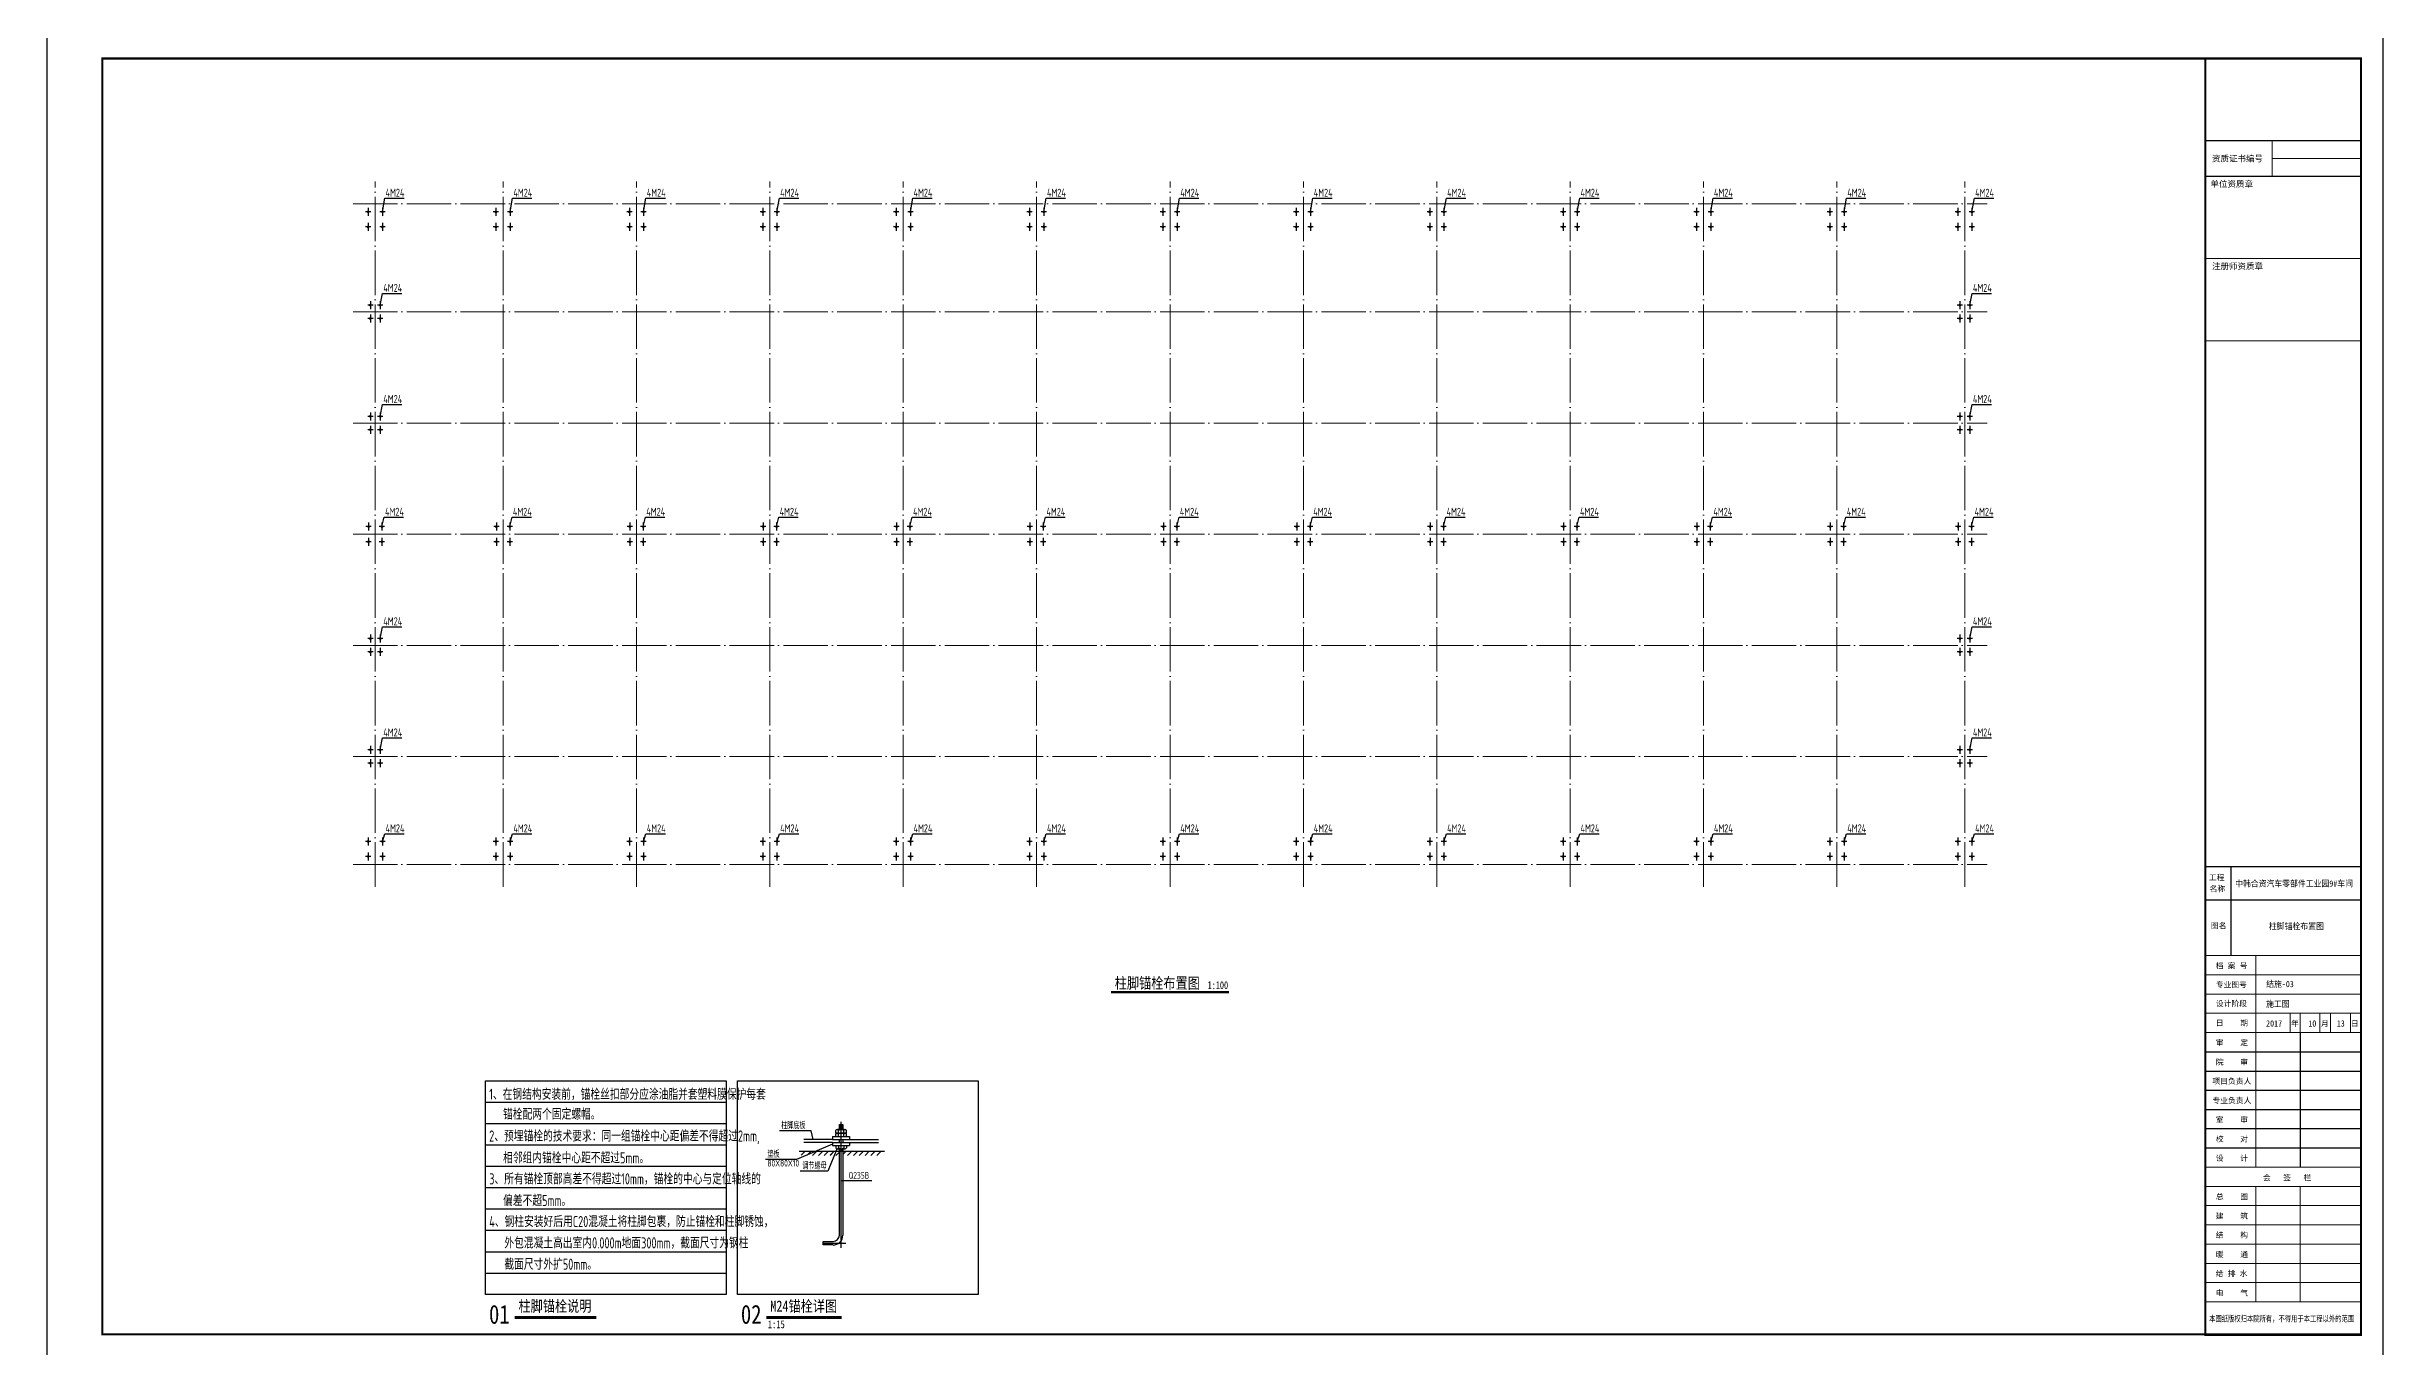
# Model space of a CAD drawing. Extents: x 4043574 to 4201224, y -1031091 to -644991.
# Drawn here: x 4043574 to 4148674, y -852426 to -793966 of the extents above; entities that cross this region are included whole.
import ezdxf

# ---------------------------------------------------------------- set-up
doc = ezdxf.new("R2010")
doc.units = 0
doc.header["$LTSCALE"] = 1000
doc.header["$MEASUREMENT"] = 0
doc.linetypes.add('34', pattern=[0])
doc.linetypes.add('DOTE', pattern=[2.42, 2, -0.2, 0.02, -0.2])
for name, color, linetype in [('DIM_LEAD', 3, 'Continuous'), ('DIM_SYMB', 3, 'Continuous'), ('PUB_DIM', 3, 'Continuous'), ('PUB_TEXT', 7, 'Continuous'), ('PUB_TITLE', 4, 'Continuous'), ('中文', 7, 'Continuous'), ('图框外框__细线', 253, 'Continuous'), ('尺寸线及标注符号', 253, 'Continuous'), ('层10', 253, 'Continuous'), ('楼层标高', 253, 'Continuous'), ('钢筋标注', 253, 'Continuous')]:
    doc.layers.add(name, color=color, linetype=linetype)
doc.layers.add('DOTE', color=1, linetype='DOTE', lineweight=13)
doc.layers.add('图签', color=130, linetype='Continuous', lineweight=20)
doc.styles.add('BIANHAO', font='SIMHEI.TTF', dxfattribs={"width": 0.8})
doc.styles.add('BILI', font='SIMHEI.TTF', dxfattribs={"width": 0.7, "height": 350})
doc.styles.add('TSSD', font='tssdeng.shx', dxfattribs={"width": 0.7, "height": 300, "bigfont": 'tssdchn.shx'})
doc.styles.add('TUMING', font='SimSun.ttf', dxfattribs={"width": 0.8, "height": 400})
doc.styles.add('图签字', font='SimSun.ttf', dxfattribs={"height": 250})

# ---------------------------------------------------------------- blocks, each defined once
blk = doc.blocks.new('M24')
for p, q in [((-7, 803), (-201, 803)), ((107, 803), (301, 803)), ((-7, 783), (-201, 783)), ((107, 783), (301, 783))]:
    blk.add_line(p, q)
at = {"layer": 'DIM_LEAD'}
for p, q in [((-153, 860), (-366, 860)), ((-139, 803), (-153, 860)), ((-251, 667), (-460, 667)), ((-7, 772), (-251, 667)), ((21, 738), (-39, 588)), ((-39, 588), (-225, 588)), ((50, 525), (258, 525))]:
    blk.add_line(p, q, dxfattribs=at)
at = {"layer": '中文', "color": 2}
for p, q in [((-7, 763), (107, 763)), ((23, 739), (77, 739)), ((32, 763), (32, 746)), ((38, 157), (38, 739)), ((38, 732), (50, 739)), ((43, 723), (62, 734)), ((62, 739), (62, 157)), ((68, 763), (68, 746)), ((86, 763), (86, 746)), ((86, 763), (86, 746))]:
    blk.add_line(p, q, dxfattribs=at)
at = {"layer": '中文'}
for centre, radius, start, end in [((23, 749), 9.27, 194.8505, 344.8356), ((50, 766), 26.8, 227.9233, 312.0874), ((77, 749), 9.27, 194.8517, 344.9039), ((77, 749), 9.27, 194.8517, 344.9039)]:
    blk.add_arc(centre, radius, start, end, dxfattribs=at)
at = {"layer": '图框外框__细线'}
for p, q in [((-7, 783), (-135, 783)), ((107, 783), (228, 783)), ((107, 783), (228, 783))]:
    blk.add_line(p, q, dxfattribs=at)
at = {"layer": '尺寸线及标注符号', "color": 7}
for p, q in [((-193, 723), (-219, 696)), ((-153, 723), (-180, 696)), ((-114, 723), (-143, 694)), ((-74, 723), (-103, 694)), ((-35, 723), (-64, 694)), ((4, 723), (-24, 694)), ((4, 723), (-23, 696)), ((38, 717), (15, 694)), ((38, 717), (17, 696)), ((83, 723), (62, 702)), ((122, 723), (94, 694)), ((162, 723), (133, 694)), ((201, 723), (172, 694)), ((240, 723), (212, 694)), ((280, 723), (251, 694)), ((319, 723), (290, 694))]:
    blk.add_line(p, q, dxfattribs=at)
at = {"layer": '层10'}
for p, q in [((-7, 823), (107, 823)), ((-7, 823), (-7, 803)), ((-7, 823), (107, 823)), ((-7, 823), (-7, 803)), ((-7, 803), (107, 803)), ((-7, 803), (107, 803)), ((14, 846), (14, 863)), ((14, 846), (14, 863)), ((14, 846), (86, 846)), ((14, 846), (86, 846)), ((14, 823), (14, 839)), ((14, 823), (14, 839)), ((23, 870), (77, 870)), ((23, 870), (77, 870)), ((23, 846), (77, 846)), ((23, 846), (77, 846)), ((71, 870), (29, 870)), ((71, 870), (29, 870)), ((32, 846), (32, 863)), ((32, 846), (32, 863)), ((32, 823), (32, 839)), ((32, 823), (32, 839)), ((38, 903), (62, 903)), ((38, 870), (38, 903)), ((38, 903), (62, 903)), ((53, 903), (38, 894)), ((62, 899), (38, 885)), ((62, 889), (38, 875)), ((38, 783), (38, 803)), ((38, 783), (38, 803)), ((62, 879), (46, 870)), ((62, 903), (62, 870)), ((62, 903), (62, 870)), ((62, 803), (62, 783)), ((62, 803), (62, 783)), ((68, 846), (68, 863)), ((68, 846), (68, 863)), ((68, 823), (68, 839)), ((68, 823), (68, 839)), ((86, 846), (86, 863)), ((86, 846), (86, 863)), ((86, 823), (86, 839)), ((86, 823), (86, 839)), ((107, 823), (107, 803)), ((107, 823), (107, 803)), ((-7, 783), (107, 783)), ((-7, 783), (-7, 763)), ((-7, 783), (107, 783)), ((-7, 783), (-7, 763)), ((-7, 763), (107, 763)), ((14, 763), (14, 746)), ((23, 739), (77, 739)), ((32, 763), (32, 746)), ((38, 436), (38, 739)), ((38, 732), (50, 739)), ((43, 723), (62, 734)), ((62, 739), (62, 444)), ((68, 763), (68, 746)), ((86, 763), (86, 746)), ((86, 763), (86, 746)), ((86, 763), (86, 746)), ((107, 783), (107, 763)), ((107, 783), (107, 763)), ((-70, 91), (-70, 115)), ((-70, 115), (-4, 115)), ((-4, 91), (-70, 91))]:
    blk.add_line(p, q, dxfattribs=at)
at = {"layer": '层10', "color": 253}
for p, q in [((50, 73), (50, 922)), ((50, 73), (50, 922)), ((-70, 103), (82, 103))]:
    blk.add_line(p, q, dxfattribs=at)
at = {"layer": '层10'}
for centre, radius, start, end in [((23, 860), 9.26, 15.693, 164.383), ((23, 860), 9.26, 15.693, 164.383), ((23, 837), 9.22, 14.8813, 165.1693), ((23, 837), 9.22, 14.8813, 165.1693), ((50, 843), 27, 90.08, 131.8898), ((50, 819), 26.9, 48.1657, 131.8936), ((50, 819), 26.9, 48.1657, 131.8936), ((50, 843), 27, 48.1102, 89.92), ((50, 843), 27, 48.1102, 89.92), ((77, 860), 9.22, 15.7566, 164.3088), ((77, 860), 9.22, 15.7566, 164.3088), ((77, 837), 9.3, 15.6053, 164.3947), ((77, 837), 9.3, 15.6053, 164.3947), ((23, 749), 9.27, 194.8507, 344.8358), ((50, 766), 26.8, 227.9233, 312.0874), ((77, 749), 9.27, 194.8514, 344.9036), ((77, 749), 9.27, 194.8514, 344.9036), ((-4, 157), 42.2, 270.0086, 359.9791), ((-5, 157), 66.7, 270.3451, 359.8049)]:
    blk.add_arc(centre, radius, start, end, dxfattribs=at)
at = {"layer": '楼层标高'}
blk.add_line((-232, 723), (342, 723), dxfattribs=at)
at = {"style": 'TSSD', "width": 0.7}
for s, p in [('柱脚底板', (-354, 873)), ('垫板', (-447, 680)), ('80X80X10', (-447, 620)), ('调节螺母', (-212, 601)), ('Q235B', (100, 538))]:
    blk.add_text(s, height=45, dxfattribs=at).set_placement(p)
blk = doc.blocks.new('锚栓06')
for p, q in [((80, 494, -18), (106, 599, -18)), ((106, 599, -18), (324, 599, -18))]:
    blk.add_line(p, q)
at = {"layer": '层10'}
for p, q in [((-70, 539, -18), (-70, 449, -18)), ((80, 539, -18), (80, 449, -18)), ((-40, 494, -18), (-100, 494, -18)), ((-40, 324, -18), (-100, 324, -18)), ((-55, 494, -18), (-85, 494, -18)), ((-55, 324, -18), (-85, 324, -18)), ((-70, 517, -18), (-70, 472, -18)), ((-70, 369, -18), (-70, 279, -18)), ((-70, 347, -18), (-70, 302, -18)), ((110, 494, -18), (50, 494, -18)), ((110, 324, -18), (50, 324, -18)), ((95, 494, -18), (65, 494, -18)), ((95, 324, -18), (65, 324, -18)), ((80, 517, -18), (80, 472, -18)), ((80, 369, -18), (80, 279, -18)), ((80, 347, -18), (80, 302, -18))]:
    blk.add_line(p, q, dxfattribs=at)
at = {"layer": '层10', "elevation": -18}
for points, const_width in [([(-63, 494, 1), (-78, 494, 1), (-63, 494, 1)], 15), ([(-63, 324, 1), (-78, 324, 1), (-63, 324, 1)], 15), ([(-66, 494, 1), (-74, 494, 1), (-66, 494, 1)], 7.5), ([(-66, 324, 1), (-74, 324, 1), (-66, 324, 1)], 7.5), ([(88, 494, 1), (73, 494, 1), (88, 494, 1)], 15), ([(88, 324, 1), (73, 324, 1), (88, 324, 1)], 15), ([(84, 494, 1), (76, 494, 1), (84, 494, 1)], 7.5), ([(84, 324, 1), (76, 324, 1), (84, 324, 1)], 7.5)]:
    blk.add_lwpolyline(points, format="xyb", dxfattribs=dict(at, const_width=const_width))
at = {"layer": '钢筋标注', "style": 'TSSD', "width": 0.7}
blk.add_text('4M24', height=90, dxfattribs=at).set_placement((115, 616, -18))
blk = doc.blocks.new('锚栓13')
for p, q in [((75, 494, -2276), (102, 647, -2276)), ((102, 647, -2276), (320, 647, -2276))]:
    blk.add_line(p, q)
at = {"layer": '层10'}
for p, q in [((-85, 539, -2276), (-85, 449, -2276)), ((75, 539, -2276), (75, 449, -2276)), ((-55, 494, -2276), (-115, 494, -2276)), ((-55, 324, -2276), (-115, 324, -2276)), ((-70, 494, -2276), (-100, 494, -2276)), ((-70, 324, -2276), (-100, 324, -2276)), ((-85, 517, -2276), (-85, 472, -2276)), ((-85, 369, -2276), (-85, 279, -2276)), ((-85, 347, -2276), (-85, 302, -2276)), ((105, 494, -2276), (45, 494, -2276)), ((105, 324, -2276), (45, 324, -2276)), ((90, 494, -2276), (60, 494, -2276)), ((90, 324, -2276), (60, 324, -2276)), ((75, 517, -2276), (75, 472, -2276)), ((75, 369, -2276), (75, 279, -2276)), ((75, 347, -2276), (75, 302, -2276))]:
    blk.add_line(p, q, dxfattribs=at)
at = {"layer": '层10', "elevation": -2276}
for points, const_width in [([(-78, 494, 1), (-93, 494, 1), (-78, 494, 1)], 15), ([(-78, 324, 1), (-93, 324, 1), (-78, 324, 1)], 15), ([(-81, 494, 1), (-89, 494, 1), (-81, 494, 1)], 7.5), ([(-81, 324, 1), (-89, 324, 1), (-81, 324, 1)], 7.5), ([(83, 494, 1), (68, 494, 1), (83, 494, 1)], 15), ([(83, 324, 1), (68, 324, 1), (83, 324, 1)], 15), ([(79, 494, 1), (71, 494, 1), (79, 494, 1)], 7.5), ([(79, 324, 1), (71, 324, 1), (79, 324, 1)], 7.5)]:
    blk.add_lwpolyline(points, format="xyb", dxfattribs=dict(at, const_width=const_width))
at = {"layer": '钢筋标注', "style": 'TSSD', "width": 0.7}
blk.add_text('4M24', height=90, dxfattribs=at).set_placement((111, 664, -2276))
blk = doc.blocks.new('锚栓12')
for p, q in [((80, 544, -455), (107, 629, -455)), ((107, 629, -455), (325, 629, -455))]:
    blk.add_line(p, q)
at = {"layer": '层10'}
for p, q in [((-50, 544, -455), (-110, 544, -455)), ((-65, 544, -455), (-95, 544, -455)), ((-80, 589, -455), (-80, 499, -455)), ((-80, 567, -455), (-80, 522, -455)), ((110, 544, -455), (50, 544, -455)), ((95, 544, -455), (65, 544, -455)), ((80, 589, -455), (80, 499, -455)), ((80, 567, -455), (80, 522, -455)), ((-50, 374, -455), (-110, 374, -455)), ((-65, 374, -455), (-95, 374, -455)), ((-80, 419, -455), (-80, 329, -455)), ((-80, 397, -455), (-80, 352, -455)), ((110, 374, -455), (50, 374, -455)), ((95, 374, -455), (65, 374, -455)), ((80, 419, -455), (80, 329, -455)), ((80, 397, -455), (80, 352, -455))]:
    blk.add_line(p, q, dxfattribs=at)
at = {"layer": '层10', "elevation": -455}
for points, const_width in [([(-73, 544, 1), (-88, 544, 1), (-73, 544, 1)], 15), ([(-76, 544, 1), (-84, 544, 1), (-76, 544, 1)], 7.5), ([(88, 544, 1), (73, 544, 1), (88, 544, 1)], 15), ([(84, 544, 1), (76, 544, 1), (84, 544, 1)], 7.5), ([(-73, 374, 1), (-88, 374, 1), (-73, 374, 1)], 15), ([(-76, 374, 1), (-84, 374, 1), (-76, 374, 1)], 7.5), ([(88, 374, 1), (73, 374, 1), (88, 374, 1)], 15), ([(84, 374, 1), (76, 374, 1), (84, 374, 1)], 7.5)]:
    blk.add_lwpolyline(points, format="xyb", dxfattribs=dict(at, const_width=const_width))
at = {"layer": '钢筋标注', "style": 'TSSD', "width": 0.7}
blk.add_text('4M24', height=90, dxfattribs=at).set_placement((116, 646, -455))
blk = doc.blocks.new('锚栓03')
for p, q in [((55, 565, -4), (82, 698, -4)), ((82, 698, -4), (300, 698, -4))]:
    blk.add_line(p, q)
at = {"layer": '层10'}
for p, q in [((-25, 565, -4), (-85, 565, -4)), ((-40, 565, -4), (-70, 565, -4)), ((-55, 610, -4), (-55, 520, -4)), ((-55, 587, -4), (-55, 542, -4)), ((85, 565, -4), (25, 565, -4)), ((70, 565, -4), (40, 565, -4)), ((55, 610, -4), (55, 520, -4)), ((55, 587, -4), (55, 542, -4)), ((-25, 415, -4), (-85, 415, -4)), ((-40, 415, -4), (-70, 415, -4)), ((-55, 460, -4), (-55, 370, -4)), ((-55, 437, -4), (-55, 392, -4)), ((85, 415, -4), (25, 415, -4)), ((70, 415, -4), (40, 415, -4)), ((55, 460, -4), (55, 370, -4)), ((55, 437, -4), (55, 392, -4))]:
    blk.add_line(p, q, dxfattribs=at)
at = {"layer": '层10', "elevation": -4}
for points, const_width in [([(-48, 565, 1), (-63, 565, 1), (-48, 565, 1)], 15), ([(-51, 565, 1), (-59, 565, 1), (-51, 565, 1)], 7.5), ([(63, 565, 1), (48, 565, 1), (63, 565, 1)], 15), ([(59, 565, 1), (51, 565, 1), (59, 565, 1)], 7.5), ([(-48, 415, 1), (-63, 415, 1), (-48, 415, 1)], 15), ([(-51, 415, 1), (-59, 415, 1), (-51, 415, 1)], 7.5), ([(63, 415, 1), (48, 415, 1), (63, 415, 1)], 15), ([(59, 415, 1), (51, 415, 1), (59, 415, 1)], 7.5)]:
    blk.add_lwpolyline(points, format="xyb", dxfattribs=dict(at, const_width=const_width))
at = {"layer": '钢筋标注', "style": 'TSSD', "width": 0.7}
blk.add_text('4M24', height=90, dxfattribs=at).set_placement((91, 715, -4))
blk = doc.blocks.new('$titleblk$00000195')
at = {"color": 4}
for p, q in [((-58.6, -137), (-58.6, -177)), ((-70, -220.2), (0, -220.2)), ((-27.3, -211.6), (-27.3, -272.1)), ((-70, -228.9), (0, -228.9)), ((-70, -237.5), (0, -237.5)), ((-70, -246.2), (0, -246.2)), ((-70, -254.8), (0, -254.8)), ((-70, -263.5), (0, -263.5))]:
    blk.add_line(p, q, dxfattribs=at)
at = {"color": 4, "const_width": 0.5}
blk.add_lwpolyline([(0, 136.4), (-70, 136.4)], dxfattribs=at)
at = {"layer": '图签', "color": 4}
for p, q in [((-40, 189.4), (-40, 173.4)), ((0, 181.4), (-40, 181.4)), ((-70, -185.6), (0, -185.6)), ((0, -194.3), (-70, -194.3)), ((-70, -202.9), (0, -202.9)), ((-52.3, -202.9), (-4.8, -202.9)), ((-47.3, -211.6), (-47.3, -202.9)), ((-31.9, -202.9), (-31.9, -211.6)), ((-27.3, -202.9), (-27.3, -211.6)), ((-18.5, -202.9), (-18.5, -211.6)), ((-13.8, -202.9), (-13.8, -211.6)), ((-4.8, -202.9), (-4.8, -211.6)), ((-4.8, -202.9), (-4.8, -211.6)), ((-47.3, -272.1), (-47.3, -211.6)), ((-4.8, -211.6), (-30.7, -211.6)), ((-27.3, -211.6), (-27.3, -272.1)), ((-70, -272.1), (0, -272.1)), ((-30.7, -272.1), (-52.3, -272.1)), ((-70, -280.8), (0, -280.8)), ((-47.3, -332.7), (-47.3, -280.8)), ((-47.3, -280.8), (-30.7, -280.8)), ((-27.3, -280.8), (-27.3, -332.7)), ((-27.3, -280.8), (-27.3, -332.7)), ((-70, -289.4), (0, -289.4)), ((-70, -298.1), (0, -298.1)), ((-70, -306.7), (0, -306.7)), ((-70, -315.4), (0, -315.4)), ((-70, -324), (0, -324)), ((-30.7, -332.7), (-47.3, -332.7))]:
    blk.add_line(p, q, dxfattribs=at)
at = {"layer": '图签'}
blk.add_line((-47.3, -211.6), (-47.3, -177), dxfattribs=at)
at = {"layer": '图签', "color": 4, "const_width": 0.8}
blk.add_lwpolyline([(-70, 226.4), (0, 226.4), (0, -347.6), (-70, -347.6), (-70, 226.4)], close=True, dxfattribs=at)
at = {"layer": '图签', "color": 4, "const_width": 0.5}
for points in [[(0, 189.4), (-70, 189.4)], [(0, 173.4), (-70, 173.4)], [(0, 99.4), (-70, 99.4)], [(0, -137), (-70, -137)], [(0, -152), (-70, -152)], [(0, -177), (-70, -177)], [(0, -211.6), (-70, -211.6)], [(-70, -272.1), (0, -272.1)], [(-70, -272.1), (0, -272.1)], [(-70, -332.7), (0, -332.7)]]:
    blk.add_lwpolyline(points, dxfattribs=at)
at = {"linetype": 'Continuous', "style": '图签字'}
for s, height, p in [('资质证书编号', 2.73, (-67, 180)), ('单位资质章', 2.73, (-67.7, 168.6)), ('注册师资质章', 2.73, (-67, 131.6)), ('工程', 2.5, (-68.4, -143.1)), ('名称', 2.5, (-68.1, -148.2)), ('图名', 2.5, (-67.5, -164.8)), ('档 案 号', 2.5, (-65.3, -182.8)), ('专业图号', 2.5, (-65.3, -191.3)), ('设计阶段', 2.5, (-65.3, -199.8)), ('日    期', 2.5, (-65.3, -208.5)), ('年', 2.5, (-31.5, -208.8)), ('月', 2.5, (-18, -208.8)), ('日', 2.5, (-4.6, -208.8)), ('审    定', 2.5, (-65.3, -217.4)), ('院    审', 2.5, (-65.3, -226.1)), ('项目负责人', 2.5, (-66.8, -234.7)), ('专业负责人', 2.5, (-66.8, -243.4)), ('室    审', 2.5, (-65.3, -252)), ('校    对', 2.5, (-65.3, -260.7)), ('设    计', 2.5, (-65.3, -269.3)), ('会   签   栏', 2.5, (-44.1, -278.1)), ('总    图', 2.5, (-65.3, -286.6)), ('建    筑', 2.5, (-65.3, -295.3)), ('结    构', 2.5, (-65.3, -303.9)), ('暖    通', 2.5, (-65.3, -312.6)), ('给 排 水', 2.5, (-65.3, -321.2)), ('电    气', 2.5, (-65.3, -329.9))]:
    blk.add_text(s, height=height, dxfattribs=at).set_placement(p)
at = {"color": 1, "linetype": 'Continuous', "style": '图签字', "width": 0.75}
blk.add_text('本图纸版权归本院所有，不得用于本工程以外的范围', height=2.7, dxfattribs=at).set_placement((-68.3, -341.6))
at = {"layer": 'PUB_DIM', "color": 3, "linetype": 'ByBlock', "style": '图签字', "width": 0.9}
for s, p in [('中韩合资汽车零部件工业园9#车间', (-56.6, -146)), ('施工图', (-42.7, -200.1))]:
    blk.add_text(s, height=2.8, dxfattribs=at).set_placement(p)
at = {"layer": 'PUB_DIM', "color": 1, "linetype": 'ByBlock', "style": '图签字', "width": 0.9}
for s, p in [('2017', (-42.7, -208.9)), ('10', (-23.7, -208.9)), ('13', (-10.9, -208.9))]:
    blk.add_text(s, height=2.8, dxfattribs=at).set_placement(p)

msp = doc.modelspace()

# ---------------------------------------------------------------- linework, layer by layer
at = {"linetype": 'ByBlock', "ltscale": 0.01}
for p, q in [((4063313, -841447), (4074140, -841447)), ((4063313, -842408), (4074140, -842408)), ((4063313, -843368), (4074140, -843368)), ((4063313, -844329), (4074140, -844329)), ((4063313, -845289), (4074140, -845289)), ((4063313, -846250), (4074140, -846250)), ((4063313, -847210), (4074140, -847210)), ((4063313, -848170), (4074140, -848170)), ((4063313, -849131), (4074140, -849131))]:
    msp.add_line(p, q, dxfattribs=at)
for points in [[(4063313, -840487), (4074140, -840487), (4074140, -850091), (4063313, -850091)], [(4074640, -840487), (4085468, -840487), (4085468, -850091), (4074640, -850091)]]:
    msp.add_lwpolyline(points, close=True, dxfattribs=at)
at = {"layer": 'DIM_SYMB', "color": 3}
for points, const_width in [([(4091445, -836501), (4096759, -836501)], 100), ([(4064617, -851134), (4068298, -851134)], 143), ([(4075944, -851134), (4079333, -851134)], 143)]:
    msp.add_lwpolyline(points, dxfattribs=dict(at, const_width=const_width))
at = {"layer": 'DOTE'}
for p, q in [((4058352, -831755), (4058352, -800035)), ((4064102, -831755), (4064102, -800035)), ((4070102, -831755), (4070102, -800035)), ((4076102, -831755), (4076102, -800035)), ((4082102, -831755), (4082102, -800035)), ((4088102, -831755), (4088102, -800035)), ((4094102, -831755), (4094102, -800035)), ((4100102, -831755), (4100102, -800035)), ((4106102, -831755), (4106102, -800035)), ((4112102, -831755), (4112102, -800035)), ((4118102, -831755), (4118102, -800035)), ((4124102, -831755), (4124102, -800035)), ((4129852, -831755), (4129852, -800035)), ((4057352, -801035), (4130852, -801035)), ((4057352, -805895), (4130852, -805895)), ((4057352, -810895), (4130852, -810895)), ((4057352, -815895), (4130852, -815895)), ((4057352, -820895), (4130852, -820895)), ((4057352, -825895), (4130852, -825895)), ((4057352, -830755), (4130852, -830755))]:
    msp.add_line(p, q, dxfattribs=at)
at = {"layer": 'PUB_TITLE'}
msp.add_lwpolyline([(4043574, -852891), (4148674, -852891), (4148674, -793491), (4043574, -793491)], close=True, dxfattribs=at)
at = {"layer": 'PUB_TITLE', "const_width": 100}
msp.add_lwpolyline([(4046074, -851891), (4147674, -851891), (4147674, -794491), (4046074, -794491)], close=True, dxfattribs=at)

# ---------------------------------------------------------------- block references
for name, p, xscale, yscale, zscale in [('锚栓13', (4058372, -803371), 4, 4, 4), ('锚栓13', (4064122, -803371), 4, 4, 4), ('锚栓13', (4070122, -803371), 4, 4, 4), ('锚栓13', (4076122, -803371), 4, 4, 4), ('锚栓13', (4082122, -803371), 4, 4, 4), ('锚栓13', (4088122, -803371), 4, 4, 4), ('锚栓13', (4094122, -803371), 4, 4, 4), ('锚栓13', (4100122, -803371), 4, 4, 4), ('锚栓13', (4106122, -803371), 4, 4, 4), ('锚栓13', (4112122, -803371), 4, 4, 4), ('锚栓13', (4118122, -803371), 4, 4, 4), ('锚栓13', (4124122, -803371), 4, 4, 4), ('锚栓13', (4129872, -803371), 4, 4, 4), ('锚栓03', (4058352, -807853), 4, 4, 4), ('锚栓03', (4129852, -807853), 4, 4, 4), ('锚栓03', (4058352, -812853), 4, 4, 4), ('锚栓03', (4129852, -812853), 4, 4, 4), ('锚栓06', (4058332, -817531), 4, 4, 4), ('锚栓06', (4064082, -817531), 4, 4, 4), ('锚栓06', (4070082, -817531), 4, 4, 4), ('锚栓06', (4076082, -817531), 4, 4, 4), ('锚栓06', (4082082, -817531), 4, 4, 4), ('锚栓06', (4088082, -817531), 4, 4, 4), ('锚栓06', (4094082, -817531), 4, 4, 4), ('锚栓06', (4100082, -817531), 4, 4, 4), ('锚栓06', (4106082, -817531), 4, 4, 4), ('锚栓06', (4112082, -817531), 4, 4, 4), ('锚栓06', (4118082, -817531), 4, 4, 4), ('锚栓06', (4124082, -817531), 4, 4, 4), ('锚栓06', (4129832, -817531), 4, 4, 4), ('锚栓03', (4058352, -822853), 4, 4, 4), ('锚栓03', (4129852, -822853), 4, 4, 4), ('锚栓03', (4058352, -827853), 4, 4, 4), ('锚栓03', (4129852, -827853), 4, 4, 4), ('锚栓12', (4058352, -831891), 4, 4, 4), ('锚栓12', (4064102, -831891), 4, 4, 4), ('锚栓12', (4070102, -831891), 4, 4, 4), ('锚栓12', (4076102, -831891), 4, 4, 4), ('锚栓12', (4082102, -831891), 4, 4, 4), ('锚栓12', (4088102, -831891), 4, 4, 4), ('锚栓12', (4094102, -831891), 4, 4, 4), ('锚栓12', (4100102, -831891), 4, 4, 4), ('锚栓12', (4106102, -831891), 4, 4, 4), ('锚栓12', (4112102, -831891), 4, 4, 4), ('锚栓12', (4118102, -831891), 4, 4, 4), ('锚栓12', (4124102, -831891), 4, 4, 4), ('锚栓12', (4129852, -831891), 4, 4, 4), ('M24', (4078973, -848477), 6.6703335, 6.6703335, 6.6703335)]:
    msp.add_blockref(name, p, dxfattribs=dict(xscale=xscale, yscale=yscale, zscale=zscale))
at = {"layer": 'PUB_TITLE', "xscale": 100.05, "yscale": 100.05, "zscale": 100.05}
msp.add_blockref('$titleblk$00000195', (4147674, -817143), dxfattribs=at)

# ---------------------------------------------------------------- texts
at = {"linetype": '34', "style": 'TSSD', "width": 0.7}
for s, p in [('1、在钢结构安装前，锚栓丝扣部分应涂油脂并套塑料膜保护每套', (4063478, -841340)), ('锚栓配两个固定螺帽。', (4064102, -842234)), ('2、预埋锚栓的技术要求：同一组锚栓中心距偏差不得超过2mm,', (4063478, -843217)), ('相邻组内锚栓中心距不超过5mm。', (4064102, -844200)), ('3、所有锚栓顶部高差不得超过10mm，锚栓的中心与定位轴线的', (4063478, -845146)), ('偏差不超5mm。', (4064102, -846121)), ('4、钢柱安装好后用C20混凝土将柱脚包裹，防止锚栓和柱脚锈蚀，', (4063478, -847067)), ('外包混凝土高出室内0.000m地面300mm，截面尺寸为钢柱', (4064158, -848026)), ('截面尺寸外扩50mm。', (4064158, -848986))]:
    msp.add_text(s, height=501, dxfattribs=at).set_placement(p)
at = {"layer": 'DIM_SYMB', "color": 3, "style": 'TUMING', "width": 0.8}
msp.add_text('柱脚锚栓布置图', height=500.9, dxfattribs=at).set_placement((4091616, -836337))
at = {"layer": 'DIM_SYMB', "color": 7, "style": 'TUMING', "width": 0.8}
for s, p in [('柱脚锚栓说明', (4064794, -850868)), ('M24锚栓详图', (4076122, -850868))]:
    msp.add_text(s, height=501, dxfattribs=at).set_placement(p)
at = {"layer": 'PUB_DIM', "linetype": 'ByBlock', "style": '图签字', "width": 0.9}
for s, p in [('柱脚锚栓布置图', (4143531, -833667)), ('结施-03', (4143406, -836271))]:
    msp.add_text(s, height=280.1, dxfattribs=at).set_placement(p)
at = {"layer": 'PUB_TEXT', "color": 3, "style": 'BILI', "width": 0.7}
msp.add_text('1:100', height=350.6, dxfattribs=at).set_placement((4095795, -836357))
at = {"layer": 'PUB_TEXT', "width": 0.8}
for s, height, style, p in [('01', 851.7, 'BIANHAO', (4063471, -851414)), ('02', 851.7, 'BIANHAO', (4074799, -851414)), ('1:15', 350.7, 'BILI', (4076010, -851613))]:
    msp.add_text(s, height=height, dxfattribs=dict(at, style=style)).set_placement(p)

doc.saveas('drawing.dxf')
